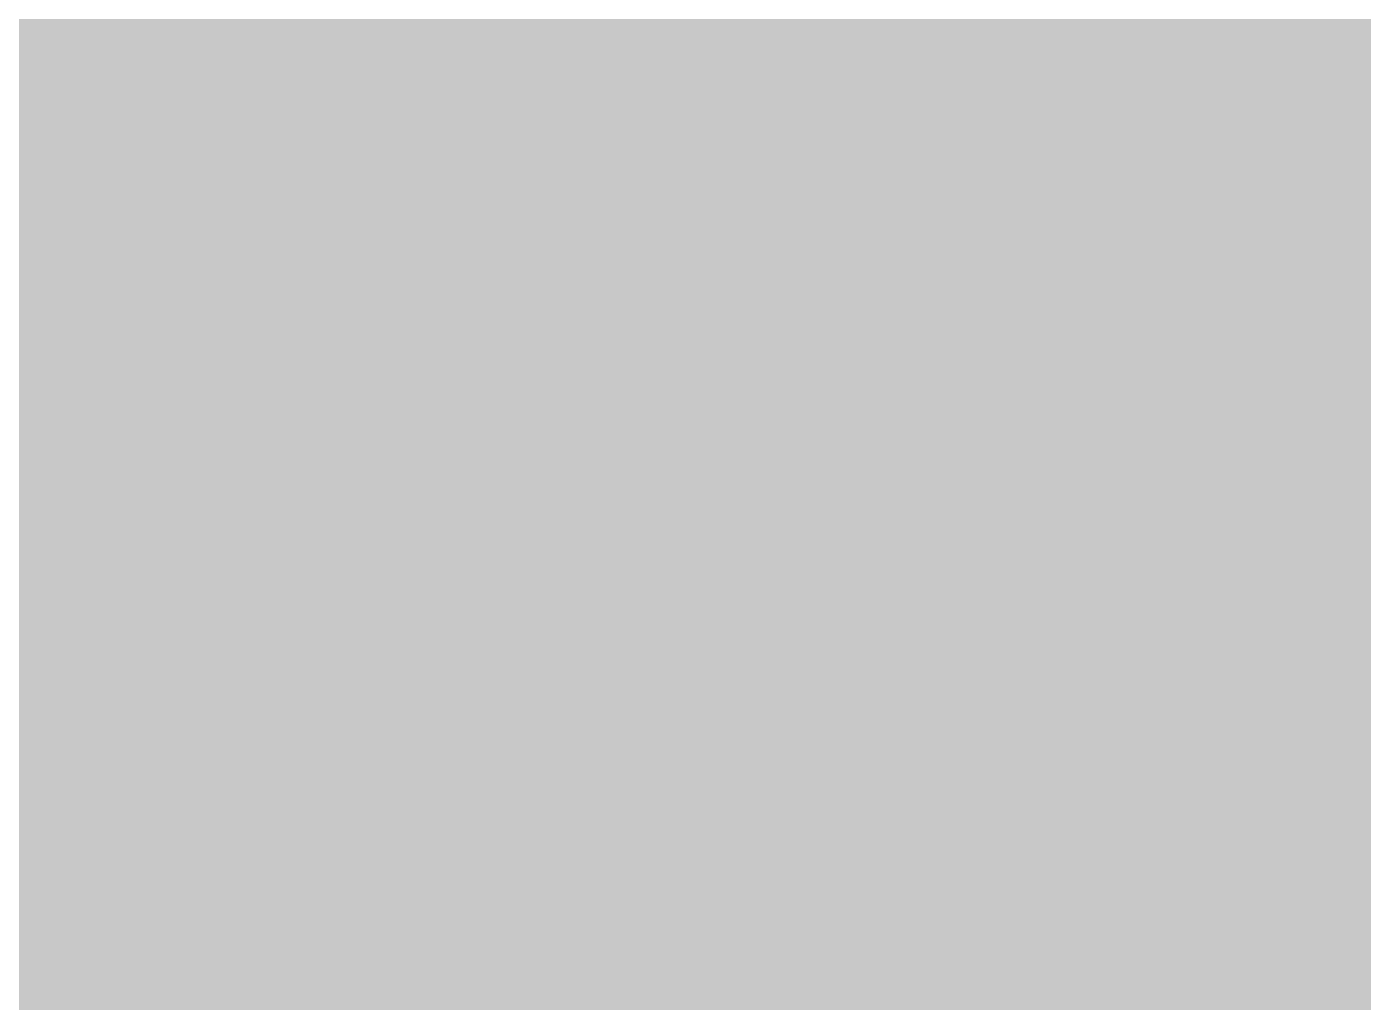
# Paper-space layout '01 Общая пространственная схема' of a CAD drawing. Header units: millimetres. Extents: x 10 to 584, y 10 to 410.
# Drawn here: x 440.515 to 441.821, y 250.772 to 251.725 of the extents above; entities that cross this region are included whole.
import ezdxf

# ---------------------------------------------------------------- set-up
doc = ezdxf.new("R2010")
doc.units = ezdxf.units.MM
doc.layers.add('P_FILL', color=7, linetype='Continuous', lineweight=0, true_color=0xe8e9e2)

psp = doc.layouts.new('01 Общая пространственная схема')

# ---------------------------------------------------------------- hatches: boundary and pattern name
at = {"layer": 'P_FILL', "true_color": 0x9ebec6}
for points in [[(448.4475, 218.3542), (437.0481, 221.0113), (437.0481, 312.6626), (448.4475, 310.0055), (448.4475, 218.3542)], [(441.5646, 212.6795), (430.1652, 215.3365), (430.1652, 306.9878), (441.5646, 304.3308), (441.7577, 304.2858), (441.7577, 212.6345), (441.5646, 212.6795)]]:
    psp.add_hatch(color=7, dxfattribs=at).paths.add_polyline_path(points)
at = {"layer": 'P_FILL', "true_color": 0x8ba7ae}
for points in [[(441.5646, 212.6795), (441.5646, 304.3308), (441.6672, 304.4155), (448.4475, 310.0055), (448.5503, 310.0902), (448.5503, 218.4389), (448.4475, 218.3542), (448.4475, 309.8089), (441.6672, 304.2188), (441.6672, 212.7642), (441.5646, 212.6795)], [(448.7434, 218.3939), (441.7577, 212.6345), (441.7577, 304.2858), (448.7434, 310.0452), (448.7434, 218.3939)]]:
    psp.add_hatch(color=7, dxfattribs=at).paths.add_polyline_path(points)
at = {"layer": 'P_FILL', "true_color": 0xa8a79f}
psp.add_hatch(color=7, dxfattribs=at).paths.add_polyline_path([(416.7519, 250.0929), (416.7519, 277.6276), (463.1221, 266.8195), (463.1221, 239.2847), (416.7519, 250.0929)])
at = {"layer": 'P_FILL', "true_color": 0xaaaca5}
psp.add_hatch(color=7, dxfattribs=at).paths.add_polyline_path([(442.0692, 251.466), (441.8019, 251.4624), (441.8019, 253.0358), (442.0692, 253.0394), (442.0692, 251.466)])
at = {"layer": 'P_FILL', "true_color": 0xabada6}
for points in [[(440.7327, 251.4583), (440.4654, 251.4598), (440.4654, 253.0333), (440.7327, 253.0317), (440.7327, 251.4583)], [(441, 251.4577), (440.7327, 251.4583), (440.7327, 253.0317), (441, 253.0312), (441, 251.4577)], [(441, 250.9938), (441, 252.5673), (441.01, 252.5673), (441.01, 250.9938), (441, 250.9938)], [(441.01, 250.9938), (441.01, 252.5673), (441.1933, 252.5669), (441.1933, 250.9935), (441.01, 250.9938)], [(441.1933, 250.9935), (441.1933, 252.5669), (441.3864, 252.5658), (441.3864, 250.9924), (441.1933, 250.9935)]]:
    psp.add_hatch(color=7, dxfattribs=at).paths.add_polyline_path(points)
at = {"layer": 'P_FILL', "true_color": 0xabaca5}
for points in [[(441.2674, 251.4583), (441, 251.4577), (441, 253.0312), (441.2674, 253.0317), (441.2674, 251.4583)], [(441.5346, 251.4598), (441.2674, 251.4583), (441.2674, 253.0317), (441.5346, 253.0333), (441.5346, 251.4598)], [(441.8019, 251.4624), (441.5346, 251.4598), (441.5346, 253.0333), (441.8019, 253.0358), (441.8019, 251.4624)], [(440.4203, 250.9905), (440.4203, 252.5639), (440.6135, 252.5658), (440.6135, 250.9924), (440.4203, 250.9905)], [(440.6135, 250.9924), (440.6135, 252.5658), (440.8067, 252.5669), (440.8067, 250.9935), (440.6135, 250.9924)], [(440.8067, 250.9935), (440.8067, 252.5669), (440.9154, 252.5672), (440.9154, 250.9938), (440.8067, 250.9935)]]:
    psp.add_hatch(color=7, dxfattribs=at).paths.add_polyline_path(points)
at = {"layer": 'P_FILL', "true_color": 0xabada5}
psp.add_hatch(color=7, dxfattribs=at).paths.add_polyline_path([(440.9154, 250.9938), (440.9154, 252.5672), (441, 252.5673), (441, 250.9938), (440.9154, 250.9938)])
at = {"layer": 'P_FILL', "true_color": 0xacada6}
for points in [[(441.3864, 250.9924), (441.3864, 252.5658), (441.5797, 252.5639), (441.5797, 250.9905), (441.3864, 250.9924)], [(441.5797, 250.9905), (441.5797, 252.5639), (441.7729, 252.5613), (441.7729, 250.988), (441.5797, 250.9905)], [(441.7729, 250.988), (441.7729, 252.5613), (441.966, 252.558), (441.966, 250.9846), (441.7729, 250.988)]]:
    psp.add_hatch(color=7, dxfattribs=at).paths.add_polyline_path(points)

doc.saveas('drawing.dxf')
